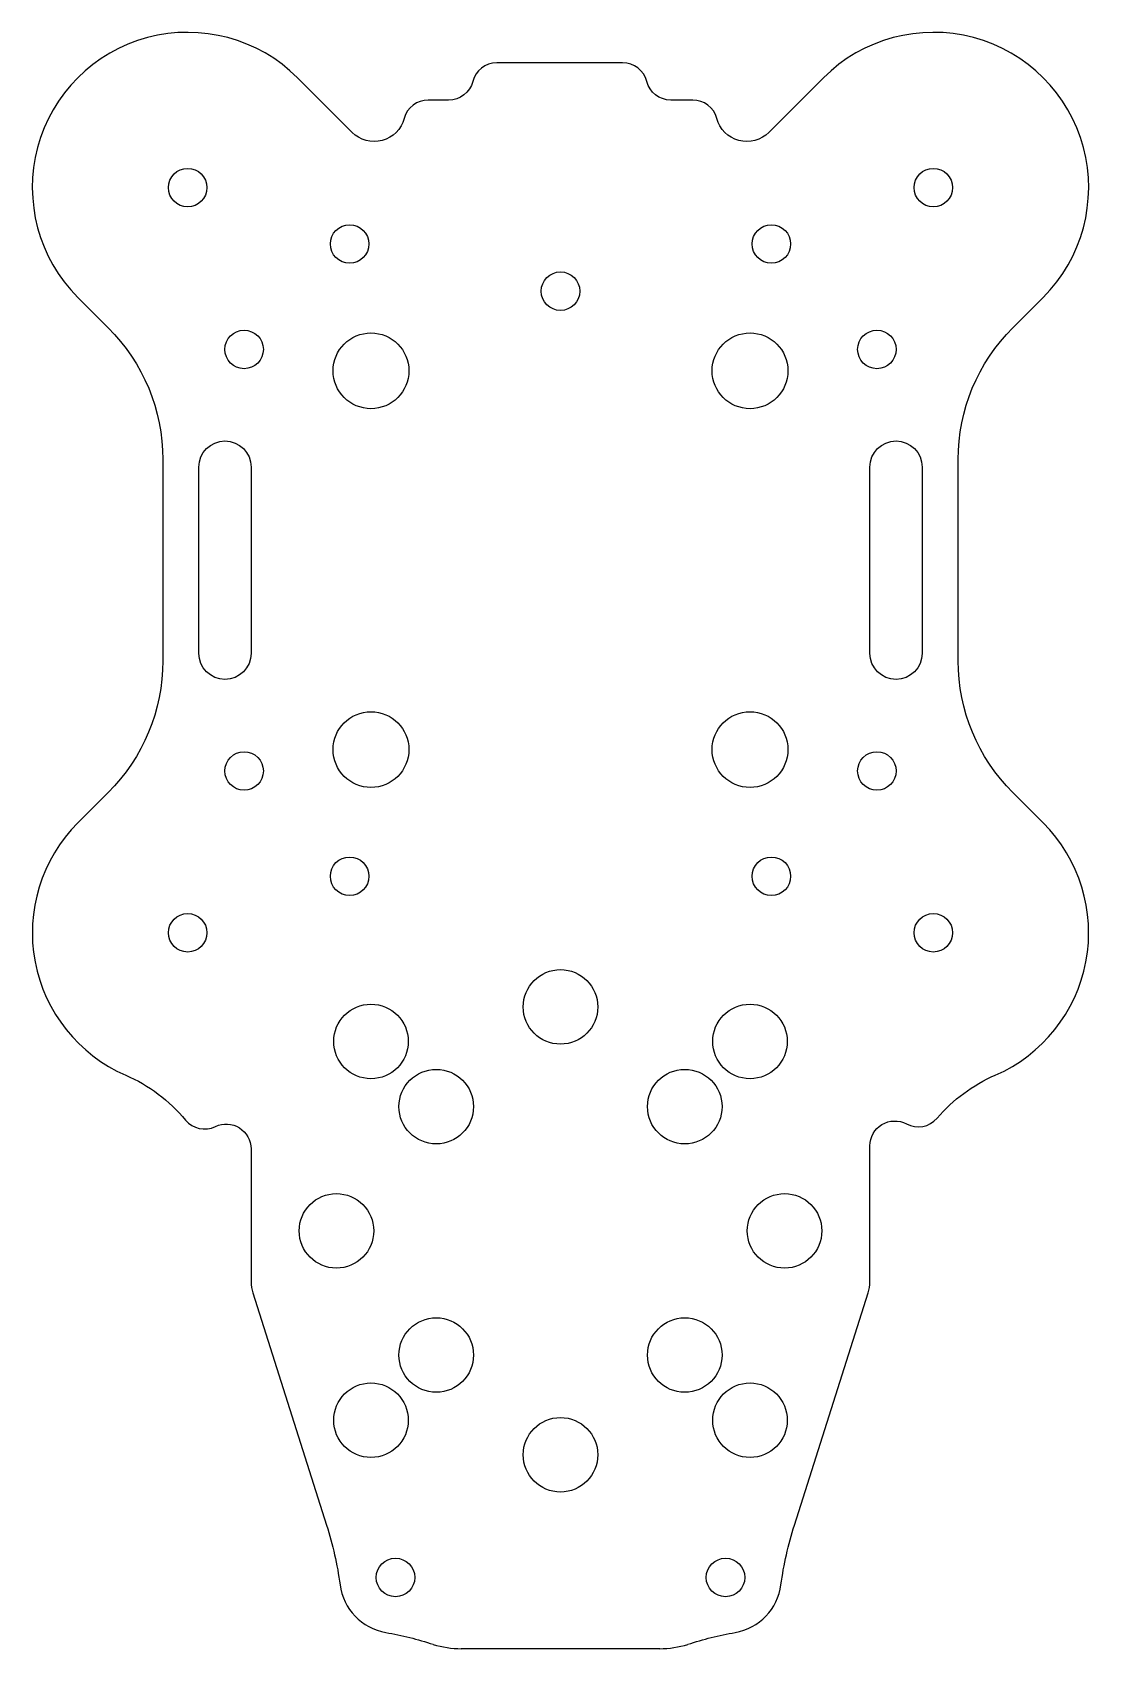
# Model space of a CAD drawing. Header units: millimetres. Extents: x -42 to 43, y -109 to 21.
import ezdxf

# ---------------------------------------------------------------- set-up
doc = ezdxf.new("R2010")
doc.units = ezdxf.units.MM

msp = doc.modelspace()

# ---------------------------------------------------------------- linework, layer by layer
msp.add_line((-7.98, -109.3), (7.98, -109.3))
msp.add_lwpolyline([(10.24, -108.95, -0.035187), (14.06, -108, 0.327436), (17.74, -104.16, -0.043938), (18.82, -99.37), (24.76, -80.66, 0.077044), (24.9, -79.75), (24.9, -68.82, -0.566198), (27.84, -67.05, 0.35192), (30.3, -66.59, -0.113658), (34.99, -63.12, 0.528685), (38.84, -42.82), (36.39, -40.37, -0.198912), (32, -29.77), (32, -13.55, -0.198912), (36.39, -2.94), (38.84, -0.5, 1), (21.16, 17.18), (16.77, 12.79, -0.577458), (12.58, 13.91, 0.339545), (10.65, 15.39), (8.87, 15.39, -0.341999), (6.94, 16.89, 0.341999), (5, 18.39), (-5.13, 18.39, 0.341999), (-7.06, 16.89, -0.341999), (-9, 15.39), (-10.65, 15.39, 0.339545), (-12.58, 13.91, -0.577458), (-16.77, 12.79), (-21.16, 17.18, 1.000006), (-38.84, -0.5), (-36.39, -2.94, -0.198912), (-32, -13.55), (-32, -29.77, -0.198912), (-36.39, -40.37), (-38.84, -42.82, 0.528687), (-34.99, -63.12, -0.117448), (-30.18, -66.74, 0.344754), (-27.77, -67.26, -0.552895), (-24.9, -69.06), (-24.9, -79.75, 0.077044), (-24.76, -80.66), (-18.82, -99.37, -0.043938), (-17.74, -104.16, 0.327436), (-14.06, -108, -0.035187), (-10.24, -108.95)], format="xyb")
for points in [[(-29.1, -29.16), (-29.1, -14.16, -1), (-24.9, -14.16), (-24.9, -29.16, -1)], [(29.1, -29.16, -1), (24.9, -29.16), (24.9, -14.16, -1), (29.1, -14.16)]]:
    msp.add_lwpolyline(points, format="xyb", close=True)
for centre, radius in [((-30, 8.34), 1.55), ((30, 8.34), 1.55), ((-16.97, 3.8), 1.55), ((16.97, 3.8), 1.55), ((0, 0), 1.55), ((-25.46, -4.69), 1.55), ((-15.25, -6.41), 3.05), ((15.25, -6.41), 3.05), ((25.46, -4.69), 1.55), ((-15.25, -36.91), 3.05), ((15.25, -36.91), 3.05), ((-25.46, -38.63), 1.55), ((25.46, -38.63), 1.55), ((-16.97, -47.11), 1.55), ((16.97, -47.11), 1.55), ((-30, -51.66), 1.55), ((30, -51.66), 1.55), ((0, -57.63), 3), ((-15.25, -60.41), 3), ((15.25, -60.41), 3), ((-10, -65.66), 3), ((10, -65.66), 3), ((-18.03, -75.66), 3), ((18.03, -75.66), 3), ((-10, -85.66), 3), ((10, -85.66), 3), ((-15.25, -90.91), 3), ((15.25, -90.91), 3), ((0, -93.69), 3), ((-13.28, -103.57), 1.55), ((13.28, -103.57), 1.55)]:
    msp.add_circle(centre, radius)
for centre, major_axis, start_param, end_param in [((-7.32, -102.72), (-6.66, -2.96), 0.776811, 1.104661), ((7.32, -102.72), (-6.66, 2.96), 2.036932, 2.364782)]:
    msp.add_ellipse(centre, major_axis=major_axis, ratio=0.883171, start_param=start_param, end_param=end_param)

doc.saveas('drawing.dxf')
